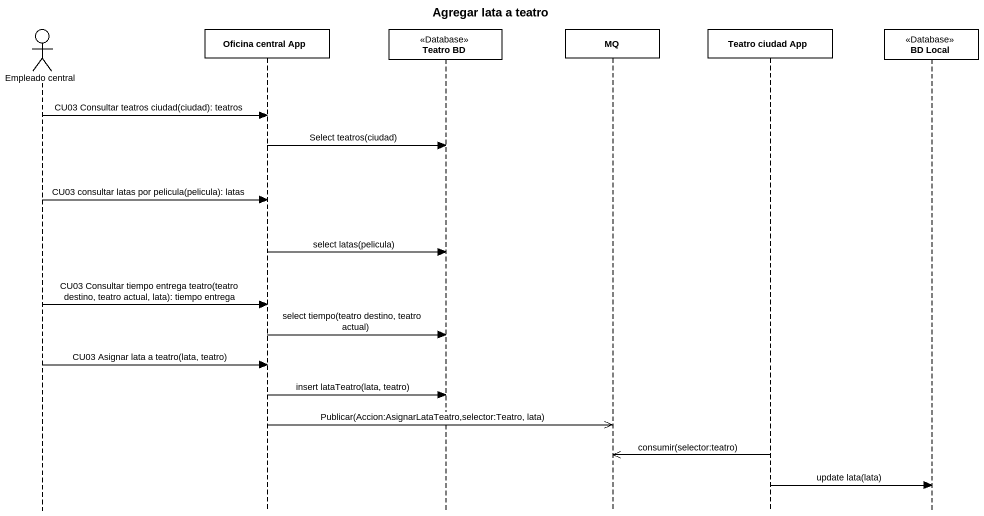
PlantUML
@startuml
title Agregar lata a teatro
hide footbox
actor "Empleado central" as Empleado_central
participant "Oficina central App" as Oficina_central_App
participant "Teatro BD" as Teatro_BD <<Database>>
participant MQ
participant "Teatro ciudad App" as Teatro_ciudad_App
participant "BD Local" as BD_Local <<Database>>

Empleado_central -> Oficina_central_App : CU03 Consultar teatros ciudad(ciudad): teatros
Oficina_central_App -> Teatro_BD : Select teatros(ciudad)
Empleado_central -> Oficina_central_App : CU03 consultar latas por pelicula(pelicula): latas
Oficina_central_App -> Teatro_BD : select latas(pelicula)
Empleado_central -> Oficina_central_App : CU03 Consultar tiempo entrega teatro(teatro destino, teatro actual, lata): tiempo entrega
Oficina_central_App -> Teatro_BD : select tiempo(teatro destino, teatro actual)
Empleado_central -> Oficina_central_App : CU03 Asignar lata a teatro(lata, teatro)
Oficina_central_App -> Teatro_BD : insert lataTeatro(lata, teatro)
Oficina_central_App ->> MQ : Publicar(Accion:AsignarLataTeatro,selector:Teatro, lata)
Teatro_ciudad_App ->> MQ : consumir(selector:teatro)
Teatro_ciudad_App -> BD_Local : update lata(lata)
@enduml
